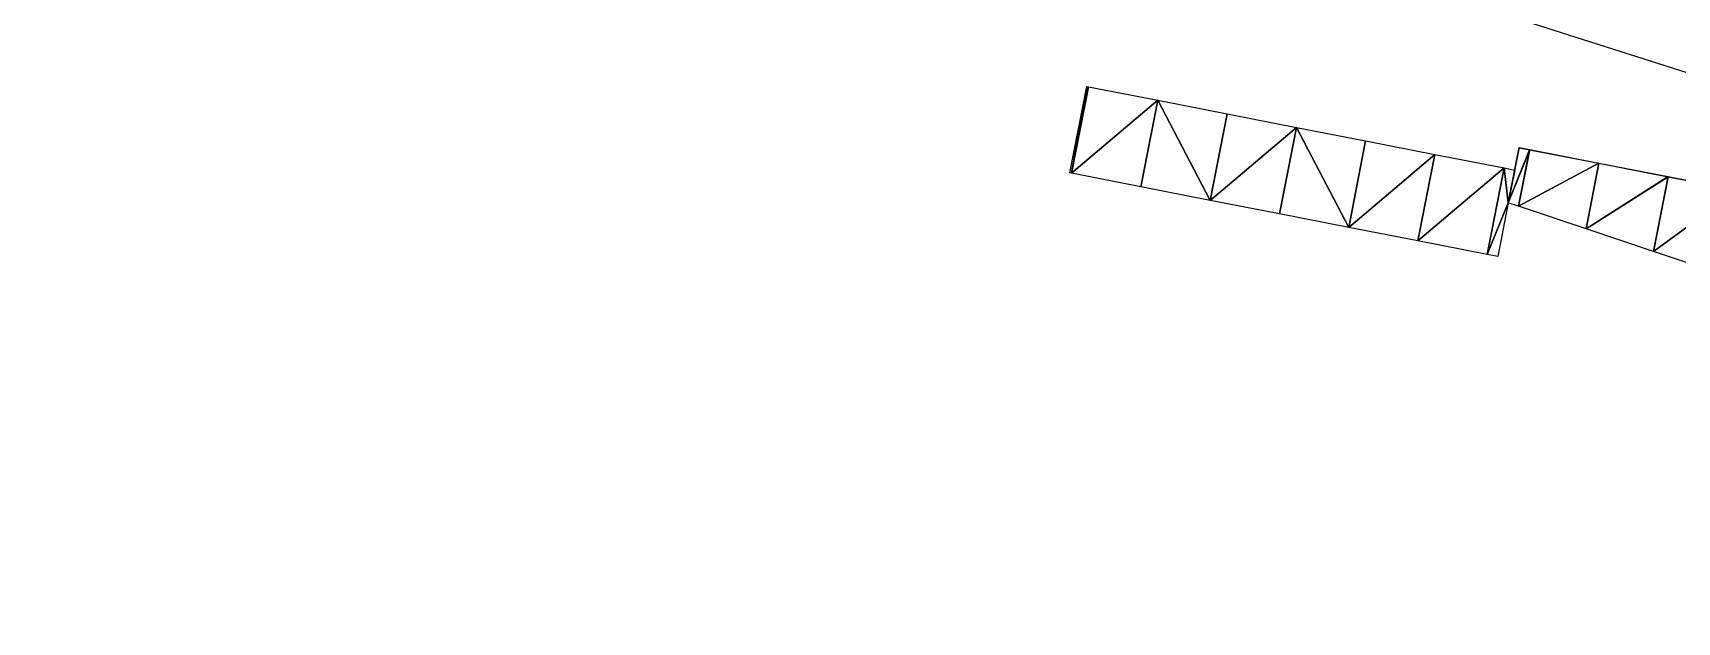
# Model space of a CAD drawing. Header units: metres. Extents: x 1882598 to 1885460, y 3171405 to 3171756.
# Drawn here: x 1884237.68 to 1884260.97, y 3171570.35 to 3171578.7 of the extents above; entities that cross this region are included whole.
import ezdxf

# ---------------------------------------------------------------- set-up
doc = ezdxf.new("R2010")
doc.units = ezdxf.units.M
doc.header["$MEASUREMENT"] = 0
doc.layers.add('00DR-R_HTA_Cl A', color=7, linetype='Continuous', true_color=0xcc0000)
doc.layers.add('Triangles surfaces projet', color=7, linetype='Continuous', true_color=0x848484)

msp = doc.modelspace()

# ---------------------------------------------------------------- linework, layer by layer
at = {"layer": '00DR-R_HTA_Cl A'}
msp.add_polyline3d([(1884474.923, 3171538.231, 151.553), (1884466.633, 3171542.768, 150.231), (1884459.923, 3171543.1, 150.188), (1884455.015, 3171543.499, 150.408), (1884305.041, 3171567.617, 149.86), (1884301.965, 3171568.264, 150.033), (1884294.126, 3171571.412, 150.29), (1884284.148, 3171573.469, 150.247), (1884275.049, 3171575.164, 150.223), (1884267.316, 3171576.703, 150.284), (1884261.119, 3171578.138, 150.314), (1884244.06, 3171583.571, 149.844), (1884240.424, 3171584.486, 149.763), (1884232.902, 3171586.519, 149.756), (1884221.492, 3171588.982, 149.993), (1884219.336, 3171587.253, 149.943), (1884211.396, 3171588.405, 150.219), (1884206.944, 3171589.932, 150.611), (1884143.037, 3171606.619, 149.729), (1884142.069, 3171607.454, 149.847), (1884140.625, 3171609.798, 149.801), (1884140.798, 3171610.401, 149.853)], dxfattribs=at)
at = {"layer": 'Triangles surfaces projet'}
for points in [[(1884252.371, 3171576.717, 150.716), (1884252.611, 3171577.944, 150.685), (1884252.395, 3171576.712, 150.686), (1884252.371, 3171576.717, 150.716)], [(1884252.395, 3171576.712, 150.686), (1884252.611, 3171577.944, 150.685), (1884252.635, 3171577.939, 150.655), (1884252.395, 3171576.712, 150.686)], [(1884253.617, 3171577.747, 150.662), (1884252.395, 3171576.712, 150.686), (1884252.635, 3171577.939, 150.655), (1884253.617, 3171577.747, 150.662)], [(1884253.377, 3171576.521, 150.693), (1884252.395, 3171576.712, 150.686), (1884253.617, 3171577.747, 150.662), (1884253.377, 3171576.521, 150.693)], [(1884254.358, 3171576.329, 150.701), (1884253.377, 3171576.521, 150.693), (1884253.617, 3171577.747, 150.662), (1884254.358, 3171576.329, 150.701)], [(1884254.598, 3171577.555, 150.669), (1884254.358, 3171576.329, 150.701), (1884253.617, 3171577.747, 150.662), (1884254.598, 3171577.555, 150.669)], [(1884255.579, 3171577.363, 150.677), (1884254.358, 3171576.329, 150.701), (1884254.598, 3171577.555, 150.669), (1884255.579, 3171577.363, 150.677)], [(1884255.34, 3171576.137, 150.708), (1884254.358, 3171576.329, 150.701), (1884255.579, 3171577.363, 150.677), (1884255.34, 3171576.137, 150.708)], [(1884256.321, 3171575.945, 150.715), (1884255.34, 3171576.137, 150.708), (1884255.579, 3171577.363, 150.677), (1884256.321, 3171575.945, 150.715)], [(1884256.561, 3171577.172, 150.684), (1884256.321, 3171575.945, 150.715), (1884255.579, 3171577.363, 150.677), (1884256.561, 3171577.172, 150.684)], [(1884257.542, 3171576.98, 150.691), (1884256.321, 3171575.945, 150.715), (1884256.561, 3171577.172, 150.684), (1884257.542, 3171576.98, 150.691)], [(1884256.321, 3171575.945, 150.715), (1884257.542, 3171576.98, 150.691), (1884257.302, 3171575.753, 150.722), (1884256.321, 3171575.945, 150.715)], [(1884258.524, 3171576.788, 150.698), (1884257.302, 3171575.753, 150.722), (1884257.542, 3171576.98, 150.691), (1884258.524, 3171576.788, 150.698)], [(1884258.736, 3171577.077, 150.691), (1884258.583, 3171576.294, 150.711), (1884258.673, 3171576.758, 150.699), (1884258.736, 3171577.077, 150.691)], [(1884258.583, 3171576.294, 150.711), (1884258.736, 3171577.077, 150.691), (1884258.886, 3171577.048, 150.692), (1884258.583, 3171576.294, 150.711)], [(1884258.583, 3171576.294, 150.361), (1884258.735, 3171577.075, 150.341), (1884258.885, 3171577.046, 150.342), (1884258.583, 3171576.294, 150.361)], [(1884258.728, 3171576.245, 150.713), (1884258.583, 3171576.294, 150.711), (1884258.886, 3171577.048, 150.692), (1884258.728, 3171576.245, 150.713)], [(1884258.728, 3171576.245, 150.363), (1884258.583, 3171576.294, 150.361), (1884258.885, 3171577.046, 150.342), (1884258.728, 3171576.245, 150.363)], [(1884259.867, 3171576.857, 150.699), (1884258.728, 3171576.245, 150.713), (1884258.886, 3171577.048, 150.692), (1884259.867, 3171576.857, 150.699)], [(1884258.728, 3171576.245, 150.363), (1884258.885, 3171577.046, 150.342), (1884259.867, 3171576.855, 150.349), (1884258.728, 3171576.245, 150.363)], [(1884258.524, 3171576.788, 150.698), (1884258.284, 3171575.561, 150.729), (1884257.302, 3171575.753, 150.722), (1884258.524, 3171576.788, 150.698)], [(1884258.284, 3171575.561, 150.729), (1884258.524, 3171576.788, 150.698), (1884258.583, 3171576.294, 150.711), (1884258.284, 3171575.561, 150.729)], [(1884258.673, 3171576.758, 150.699), (1884258.583, 3171576.294, 150.711), (1884258.524, 3171576.788, 150.698), (1884258.673, 3171576.758, 150.699)], [(1884259.685, 3171575.925, 150.723), (1884258.728, 3171576.245, 150.713), (1884259.867, 3171576.857, 150.699), (1884259.685, 3171575.925, 150.723)], [(1884259.685, 3171575.925, 150.373), (1884258.728, 3171576.245, 150.363), (1884259.867, 3171576.855, 150.349), (1884259.685, 3171575.925, 150.373)], [(1884260.849, 3171576.666, 150.706), (1884259.685, 3171575.925, 150.723), (1884259.867, 3171576.857, 150.699), (1884260.849, 3171576.666, 150.706)], [(1884260.848, 3171576.664, 150.356), (1884259.685, 3171575.925, 150.373), (1884259.867, 3171576.855, 150.349), (1884260.848, 3171576.664, 150.356)], [(1884260.641, 3171575.605, 150.733), (1884259.685, 3171575.925, 150.723), (1884260.849, 3171576.666, 150.706), (1884260.641, 3171575.605, 150.733)], [(1884259.685, 3171575.925, 150.373), (1884260.848, 3171576.664, 150.356), (1884260.641, 3171575.605, 150.383), (1884259.685, 3171575.925, 150.373)], [(1884261.83, 3171576.475, 150.713), (1884260.641, 3171575.605, 150.733), (1884260.849, 3171576.666, 150.706), (1884261.83, 3171576.475, 150.713)], [(1884260.848, 3171576.664, 150.356), (1884261.83, 3171576.474, 150.364), (1884260.641, 3171575.605, 150.383), (1884260.848, 3171576.664, 150.356)], [(1884261.598, 3171575.285, 150.744), (1884260.641, 3171575.605, 150.733), (1884261.83, 3171576.475, 150.713), (1884261.598, 3171575.285, 150.744)], [(1884261.598, 3171575.285, 150.394), (1884260.641, 3171575.605, 150.383), (1884261.83, 3171576.474, 150.364), (1884261.598, 3171575.285, 150.394)], [(1884258.434, 3171575.532, 150.73), (1884258.284, 3171575.561, 150.729), (1884258.583, 3171576.294, 150.711), (1884258.434, 3171575.532, 150.73)]]:
    msp.add_3dface(points, dxfattribs=at)

doc.saveas('drawing.dxf')
